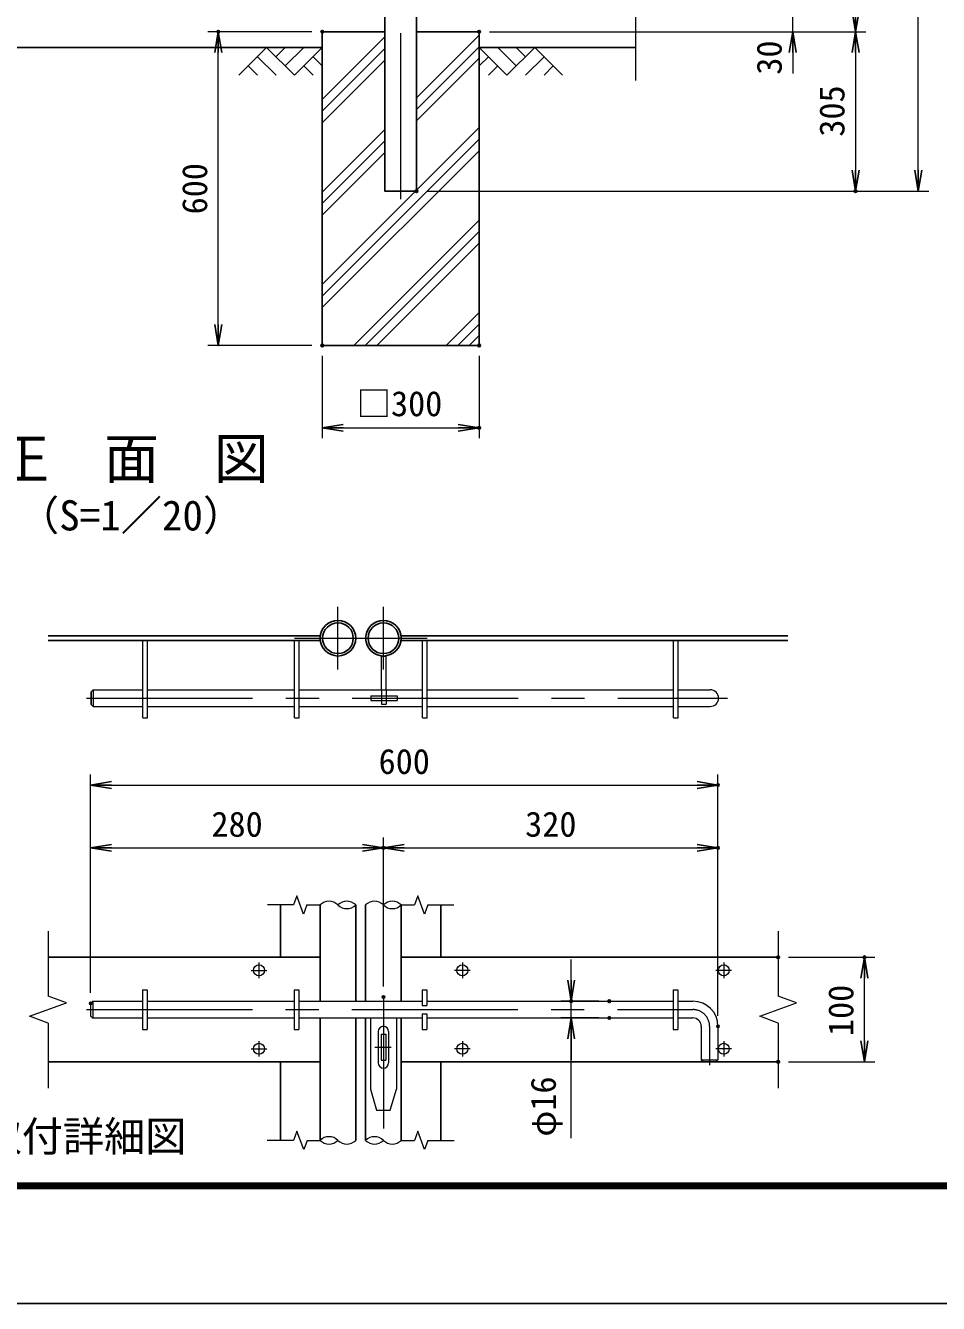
# Model space of a CAD drawing. Units: millimetres, scale not verified, with parts at other scales. Extents: x -4200 to 4200, y -2970 to 2970.
# Drawn here: x -2302 to -555, y -2970 to -527 of the extents above; entities that cross this region are included whole.
import ezdxf
from ezdxf.enums import TextEntityAlignment as Align

# ---------------------------------------------------------------- set-up
doc = ezdxf.new("R2010")
doc.units = ezdxf.units.MM
doc.header["$LTSCALE"] = 10
doc.header["$PDMODE"] = 32
doc.header["$PDSIZE"] = 5
doc.linetypes.add('DASHED', pattern=[7.5, 6, -1.5])
doc.linetypes.add('USER1', pattern=[50.8, 31.75, -6.35, 6.35, -6.35])
for name, color, linetype, lineweight in [('0-0_D-STR1', 1, 'Continuous', 25), ('0-1_D-DCR-HCH', 7, 'Continuous', 13), ('0-2_D-STR3', 3, 'Continuous', 13), ('0-3_D-BMK', 2, 'USER1', 13), ('0-4_D-STR4', 7, 'Continuous', 25), ('0-5_D-BGD', 7, 'Continuous', 25), ('0-7_D-STR-DIM', 7, 'Continuous', 13), ('0-A_D-TTL-TXT', 7, 'Continuous', 25), ('0-C_D-TTL', 7, 'Continuous', 25)]:
    doc.layers.add(name, color=color, linetype=linetype, lineweight=lineweight)
doc.layers.add('0-8_0', color=7, linetype='Continuous')
doc.layers.add('0-9_Defpoints', color=8, linetype='Continuous')
doc.styles.add('ＭＳ ゴシック', font='')
doc.styles.get('ＭＳ ゴシック').set_extended_font_data('MS Gothic')

# ---------------------------------------------------------------- blocks, each defined once
blk = doc.blocks.new('_Open')
at = {"layer": '0-8_0'}
blk.add_line((-10, 1.667), (0, 0), dxfattribs=at)
blk.add_lwpolyline([(-10, -1.667), (0, 0), (-10, 0)], dxfattribs=at)

msp = doc.modelspace()

# ---------------------------------------------------------------- linework, layer by layer
at = {"layer": '0-0_D-STR1'}
for p, q in [((-1737.85, -1693.69), (-2258.73, -1693.69)), ((-1737.85, -1702.69), (-2258.73, -1702.69)), ((-1583.45, -1693.69), (-843.72, -1693.69)), ((-1583.45, -1702.69), (-843.72, -1702.69)), ((-1814.15, -2208.19), (-1814.15, -2308.19)), ((-1738.15, -2208.19), (-1738.15, -2392.19)), ((-1670.15, -2208.19), (-1670.15, -2392.19)), ((-1651.15, -2208.19), (-1651.15, -2392.19)), ((-1583.15, -2208.19), (-1583.15, -2392.19)), ((-1507.15, -2208.19), (-1507.15, -2308.19)), ((-1738.15, -2308.19), (-2258.73, -2308.19)), ((-1583.15, -2308.19), (-862.15, -2308.19)), ((-1738.15, -2424.19), (-1738.15, -2658.19)), ((-1670.15, -2424.19), (-1670.15, -2658.19)), ((-1651.15, -2424.19), (-1651.15, -2658.19)), ((-1583.15, -2424.19), (-1583.15, -2658.19)), ((-1738.15, -2508.19), (-2258.73, -2508.19)), ((-1814.15, -2508.19), (-1814.15, -2658.19)), ((-1583.15, -2508.19), (-862.15, -2508.19)), ((-1507.15, -2508.19), (-1507.15, -2658.19))]:
    msp.add_line(p, q, dxfattribs=at)
msp.add_lwpolyline([(-1614.3, 1277.37), (-1614.3, -843.63), (-1553.8, -843.63), (-1553.8, -508.63)], dxfattribs=at)
for centre, radius in [((-1704.15, -1698.19), 34), ((-1704.15, -1698.19), 29.4), ((-1617.15, -1698.19), 34), ((-1617.15, -1698.19), 29.4)]:
    msp.add_circle(centre, radius, dxfattribs=at)
at = {"layer": '0-1_D-DCR-HCH'}
for p, q in [((-1734.05, -668.42), (-1614.3, -548.67)), ((-1553.8, -664.95), (-1434.05, -545.2)), ((-1840.47, -568.63), (-1893.68, -621.84)), ((-1840.47, -568.63), (-1787.26, -621.84)), ((-1822.73, -586.37), (-1805, -568.63)), ((-1805, -604.11), (-1769.52, -568.63)), ((-1787.26, -621.84), (-1734.05, -568.63)), ((-1734.05, -690.52), (-1614.3, -570.77)), ((-1553.8, -687.05), (-1434.05, -567.3)), ((-1380.83, -621.84), (-1434.05, -568.63)), ((-1363.1, -604.11), (-1398.57, -568.63)), ((-1327.62, -568.63), (-1380.83, -621.84)), ((-1345.27, -586.46), (-1363.1, -568.63)), ((-1327.62, -568.63), (-1274.41, -621.84)), ((-1875.94, -604.11), (-1858.13, -621.84)), ((-1858.21, -586.37), (-1822.57, -621.84)), ((-1769.52, -604.11), (-1751.7, -621.84)), ((-1751.78, -586.37), (-1734.05, -604.03)), ((-1734.05, -712.62), (-1614.3, -592.87)), ((-1553.8, -709.14), (-1434.05, -589.39)), ((-1416.31, -586.37), (-1434.05, -604.03)), ((-1398.57, -604.11), (-1416.39, -621.84)), ((-1309.88, -586.37), (-1345.52, -621.84)), ((-1292.15, -604.11), (-1309.97, -621.84)), ((-1734.05, -845.2), (-1614.3, -725.45)), ((-1553.8, -841.73), (-1434.05, -721.98)), ((-1734.05, -1044.07), (-1434.05, -744.07)), ((-1734.05, -867.3), (-1614.3, -747.55)), ((-1734.05, -1066.17), (-1434.05, -766.17)), ((-1734.05, -889.39), (-1614.3, -769.64)), ((-1734.05, -1021.98), (-1555.7, -843.63)), ((-1673.93, -1138.63), (-1434.05, -898.75)), ((-1651.83, -1138.63), (-1434.05, -920.85)), ((-1629.73, -1138.63), (-1434.05, -942.95)), ((-1497.15, -1138.63), (-1434.05, -1075.53)), ((-1475.05, -1138.63), (-1434.05, -1097.63)), ((-1452.96, -1138.63), (-1434.05, -1119.72))]:
    msp.add_line(p, q, dxfattribs=at)
at = {"layer": '0-2_D-STR3'}
for p, q in [((-2077.15, -1850.69), (-2077.15, -1702.69)), ((-2068.15, -1850.69), (-2068.15, -1702.69)), ((-1787.15, -1850.69), (-1787.15, -1702.69)), ((-1778.15, -1850.69), (-1778.15, -1702.69)), ((-1542.15, -1850.69), (-1542.15, -1702.69)), ((-1533.15, -1850.69), (-1533.15, -1702.69)), ((-1062.15, -1850.69), (-1062.15, -1702.69)), ((-1053.15, -1850.69), (-1053.15, -1702.69)), ((-1620.65, -1732.19), (-1611.65, -1732.19)), ((-1620.65, -1796.69), (-1620.65, -1732.19)), ((-1611.65, -1796.69), (-1611.65, -1732.19)), ((-2176.15, -1800.69), (-2172.15, -1796.69)), ((-2176.15, -1824.69), (-2176.15, -1800.69)), ((-2172.15, -1796.69), (-2077.15, -1796.69)), ((-2172.15, -1796.69), (-2172.15, -1828.69)), ((-2068.15, -1796.69), (-1787.15, -1796.69)), ((-1778.15, -1796.69), (-1542.15, -1796.69)), ((-1533.15, -1796.69), (-1062.15, -1796.69)), ((-1053.15, -1796.69), (-992.15, -1796.69)), ((-2172.15, -1828.69), (-2077.15, -1828.69)), ((-2068.15, -1828.69), (-1787.15, -1828.69)), ((-1778.15, -1828.69), (-1542.15, -1828.69)), ((-1533.15, -1828.69), (-1062.15, -1828.69)), ((-1053.15, -1828.69), (-992.15, -1828.69)), ((-2077.15, -1850.69), (-2068.15, -1850.69)), ((-1787.15, -1850.69), (-1778.15, -1850.69)), ((-1542.15, -1850.69), (-1533.15, -1850.69)), ((-1062.15, -1850.69), (-1053.15, -1850.69)), ((-2177.15, -2396.19), (-2173.15, -2392.19)), ((-2173.15, -2392.19), (-2078.15, -2392.19)), ((-2173.15, -2392.19), (-2173.15, -2424.19)), ((-2078.15, -2370.19), (-2069.15, -2370.19)), ((-2078.15, -2370.19), (-2078.15, -2446.19)), ((-2069.15, -2370.19), (-2069.15, -2446.19)), ((-2069.15, -2392.19), (-1788.15, -2392.19)), ((-1788.15, -2370.19), (-1788.15, -2446.19)), ((-1788.15, -2370.19), (-1779.15, -2370.19)), ((-1779.15, -2370.19), (-1779.15, -2446.19)), ((-1779.15, -2392.19), (-1543.15, -2392.19)), ((-1543.15, -2370.19), (-1543.15, -2400.19)), ((-1543.15, -2370.19), (-1534.15, -2370.19)), ((-1534.15, -2370.19), (-1534.15, -2400.19)), ((-1534.15, -2392.19), (-1063.15, -2392.19)), ((-1063.15, -2370.19), (-1063.15, -2446.19)), ((-1063.15, -2370.19), (-1054.15, -2370.19)), ((-1054.15, -2370.19), (-1054.15, -2446.19)), ((-1054.15, -2392.19), (-1025.15, -2392.19)), ((-2177.15, -2396.19), (-2177.15, -2420.19)), ((-1543.15, -2400.19), (-1534.15, -2400.19)), ((-1543.15, -2416.19), (-1543.15, -2446.19)), ((-2177.15, -2420.19), (-2173.15, -2424.19)), ((-2173.15, -2424.19), (-2078.15, -2424.19)), ((-2069.15, -2424.19), (-1788.15, -2424.19)), ((-1779.15, -2424.19), (-1543.15, -2424.19)), ((-1642.15, -2424.19), (-1642.15, -2560.19)), ((-1592.15, -2424.19), (-1592.15, -2560.19)), ((-1534.15, -2424.19), (-1063.15, -2424.19)), ((-1054.15, -2424.19), (-1025.15, -2424.19)), ((-977.15, -2440.19), (-977.15, -2504.19)), ((-2078.15, -2446.19), (-2069.15, -2446.19)), ((-1788.15, -2446.19), (-1779.15, -2446.19)), ((-1627.15, -2450.19), (-1627.15, -2510.19)), ((-1621.65, -2455.19), (-1612.65, -2455.19)), ((-1621.65, -2455.19), (-1621.65, -2505.19)), ((-1612.65, -2455.19), (-1612.65, -2505.19)), ((-1607.15, -2450.19), (-1607.15, -2510.19)), ((-1543.15, -2446.19), (-1534.15, -2446.19)), ((-1063.15, -2446.19), (-1054.15, -2446.19)), ((-1621.65, -2505.19), (-1612.65, -2505.19)), ((-1009.15, -2504.19), (-977.15, -2504.19)), ((-1005.15, -2508.19), (-981.15, -2508.19)), ((-981.15, -2508.19), (-977.15, -2504.19)), ((-1642.15, -2560.19), (-1630.15, -2600.19)), ((-1604.15, -2600.19), (-1592.15, -2560.19)), ((-1630.15, -2600.19), (-1604.15, -2600.19))]:
    msp.add_line(p, q, dxfattribs=at)
at = {"layer": '0-2_D-STR3', "color": 4, "linetype": 'DASHED', "lineweight": 9}
for p, q in [((-1620.65, -1796.69), (-1620.65, -1824.19)), ((-1611.65, -1796.69), (-1611.65, -1824.19)), ((-1641.15, -1808.19), (-1591.15, -1808.19)), ((-1641.15, -1808.19), (-1641.15, -1817.19)), ((-1641.15, -1817.19), (-1591.15, -1817.19)), ((-1620.65, -1824.19), (-1611.65, -1824.19)), ((-1591.15, -1808.19), (-1591.15, -1817.19))]:
    msp.add_line(p, q, dxfattribs=at)
at = {"layer": '0-2_D-STR3'}
for points in [[(-2176.15, -1800.69), (-2176.15, -1824.69), (-2172.15, -1828.69)], [(-1543.15, -2416.19), (-1534.15, -2416.19), (-1534.15, -2446.19)], [(-1009.15, -2440.19), (-1009.15, -2504.19), (-1005.15, -2508.19)]]:
    msp.add_lwpolyline(points, dxfattribs=at)
for centre in [(-1855.15, -2333.19), (-1466.15, -2333.19), (-966.15, -2333.19), (-1855.15, -2483.19), (-1466.15, -2483.19), (-966.15, -2483.19)]:
    msp.add_circle(centre, 10.5, dxfattribs=at)
for centre, radius, start, end in [((-992.15, -1812.69), 16, 270, 90), ((-1025.15, -2440.19), 48, 0, 90), ((-1617.15, -2450.19), 10, 0, 180), ((-1025.15, -2440.19), 16, 0, 90), ((-1617.15, -2510.19), 10, 180, 0)]:
    msp.add_arc(centre, radius, start, end, dxfattribs=at)
at = {"layer": '0-3_D-BMK'}
for p, q in [((-1584.05, -858.63), (-1584.05, 1301.37)), ((-1704.15, -1758.19), (-1704.15, -1638.19)), ((-1617.15, -1758.19), (-1617.15, -1638.19)), ((-1787.15, -1698.19), (-1533.15, -1698.19)), ((-2184.83, -1812.69), (-958.94, -1812.69)), ((-1855.15, -2318.31), (-1855.15, -2348.07)), ((-1466.15, -2318.31), (-1466.15, -2348.07)), ((-966.15, -2318.31), (-966.15, -2348.07)), ((-1870.03, -2333.19), (-1840.27, -2333.19)), ((-1451.27, -2333.19), (-1481.03, -2333.19)), ((-951.27, -2333.19), (-981.03, -2333.19)), ((-1617.15, -2384.15), (-1617.15, -2635.22)), ((-2185.36, -2408.19), (-1025.15, -2408.19)), ((-993.15, -2440.19), (-993.15, -2514.72)), ((-1870.03, -2483.19), (-1840.27, -2483.19)), ((-1855.15, -2468.31), (-1855.15, -2498.07)), ((-1633.34, -2480.19), (-1602.25, -2480.19)), ((-1451.27, -2483.19), (-1481.03, -2483.19)), ((-1466.15, -2468.31), (-1466.15, -2498.07)), ((-951.27, -2483.19), (-981.03, -2483.19)), ((-966.15, -2468.31), (-966.15, -2498.07))]:
    msp.add_line(p, q, dxfattribs=at)
msp.add_arc((-1025.15, -2440.19), 32, 0, 90, dxfattribs=at)
at = {"layer": '0-4_D-STR4'}
for p, q in [((-1614.3, -538.63), (-1734.05, -538.63)), ((-1434.05, -538.63), (-1553.8, -538.63))]:
    msp.add_line(p, q, dxfattribs=at)
msp.add_lwpolyline([(-1734.05, -538.63), (-1734.05, -1138.63), (-1434.05, -1138.63), (-1434.05, -538.63)], dxfattribs=at)
at = {"layer": '0-5_D-BGD'}
for p, q in [((-1734.05, -568.63), (-2469.05, -568.63)), ((-1134.05, -568.63), (-1434.05, -568.63))]:
    msp.add_line(p, q, dxfattribs=at)
at = {"layer": '0-7_D-STR-DIM'}
for p, q in [((-594.05, -803.63), (-594.05, 1246.37)), ((-1134.05, -631.63), (-1134.05, 360.72)), ((-834.05, -538.63), (-834.05, -508.63)), ((-1754.05, -538.63), (-1953.06, -538.63)), ((-1414.05, -538.63), (-814.05, -538.63)), ((-1414.05, -538.63), (-694.05, -538.63)), ((-1414.05, -538.63), (-694.05, -538.63)), ((-1933.06, -1098.63), (-1933.06, -578.63)), ((-834.05, -578.63), (-834.05, -618.63)), ((-714.05, -578.63), (-714.05, -803.63)), ((-1533.8, -843.63), (-574.05, -843.63)), ((-1533.8, -843.63), (-694.05, -843.63)), ((-1754.05, -1138.63), (-1953.06, -1138.63)), ((-1734.05, -1158.63), (-1734.05, -1315.95)), ((-1434.05, -1158.63), (-1434.05, -1315.95)), ((-1694.05, -1295.95), (-1474.05, -1295.95)), ((-2177.15, -2376.19), (-2177.15, -1958.93)), ((-977.15, -2420.19), (-977.15, -1958.93)), ((-2137.15, -1978.93), (-1017.15, -1978.93)), ((-2177.15, -2376.19), (-2177.15, -2078.93)), ((-2137.15, -2098.93), (-1657.15, -2098.93)), ((-1617.15, -2364.15), (-1617.15, -2078.93)), ((-1617.15, -2364.15), (-1617.15, -2078.93)), ((-1577.15, -2098.93), (-1017.15, -2098.93)), ((-977.15, -2420.19), (-977.15, -2078.93)), ((-1782.56, -2190.57), (-1788.98, -2208.19)), ((-1769.74, -2225.81), (-1782.56, -2190.57)), ((-1551.56, -2190.57), (-1557.98, -2208.19)), ((-1538.74, -2225.81), (-1551.56, -2190.57)), ((-1788.98, -2208.19), (-1839.15, -2208.19)), ((-1763.33, -2208.19), (-1769.74, -2225.81)), ((-1763.33, -2208.19), (-1738.15, -2208.19)), ((-1583.15, -2208.19), (-1557.98, -2208.19)), ((-1532.33, -2208.19), (-1538.74, -2225.81)), ((-1532.33, -2208.19), (-1482.15, -2208.19)), ((-2258.73, -2258.19), (-2258.73, -2382.54)), ((-862.15, -2258.19), (-862.15, -2382.54)), ((-1258.03, -2352.19), (-1258.03, -2312.19)), ((-842.15, -2308.19), (-677.06, -2308.19)), ((-697.06, -2468.19), (-697.06, -2348.19)), ((-2223.49, -2395.37), (-2258.73, -2382.54)), ((-1205.08, -2392.19), (-1278.03, -2392.19)), ((-1258.03, -2424.19), (-1258.03, -2392.19)), ((-1258.03, -2424.19), (-1258.03, -2392.19)), ((-826.91, -2395.37), (-862.15, -2382.54)), ((-2293.97, -2421.02), (-2223.49, -2395.37)), ((-897.39, -2421.02), (-826.91, -2395.37)), ((-2258.73, -2433.85), (-2293.97, -2421.02)), ((-2258.73, -2433.85), (-2258.73, -2558.19)), ((-1205.08, -2424.19), (-1278.03, -2424.19)), ((-1258.03, -2653.95), (-1258.03, -2424.19)), ((-862.15, -2433.85), (-897.39, -2421.02)), ((-862.15, -2433.85), (-862.15, -2558.19)), ((-1258.03, -2464.19), (-1258.03, -2504.19)), ((-842.15, -2508.19), (-677.06, -2508.19)), ((-1789.06, -2658.19), (-1839.24, -2658.19)), ((-1782.48, -2640.57), (-1788.89, -2658.19)), ((-1769.65, -2675.81), (-1782.48, -2640.57)), ((-1763.24, -2658.19), (-1769.65, -2675.81)), ((-1763.24, -2658.19), (-1738.15, -2658.19)), ((-1583.06, -2658.19), (-1557.89, -2658.19)), ((-1551.48, -2640.57), (-1557.89, -2658.19)), ((-1538.65, -2675.81), (-1551.48, -2640.57)), ((-1532.24, -2658.19), (-1538.65, -2675.81)), ((-1532.24, -2658.19), (-1482.06, -2658.19))]:
    msp.add_line(p, q, dxfattribs=at)
for centre, start, end in [((-1721.15, -2225.3), 45.18146, 134.81854), ((-1687.15, -2225.3), 45.18146, 134.81854), ((-1687.15, -2191.09), 225.18146, 314.81854), ((-1634.15, -2225.3), 45.18146, 134.81854), ((-1600.15, -2225.3), 45.18146, 134.81854), ((-1600.15, -2191.09), 225.18146, 314.81854), ((-1721.15, -2675.3), 45.18146, 134.81854), ((-1721.15, -2641.09), 225.18146, 314.81854), ((-1687.15, -2641.09), 225.18146, 314.81854), ((-1634.15, -2675.3), 45.18146, 134.81854), ((-1634.15, -2641.09), 225.18146, 314.81854), ((-1600.15, -2641.09), 225.18146, 314.81854)]:
    msp.add_arc(centre, 24.12, start, end, dxfattribs=at)
at = {"layer": '0-9_Defpoints'}
for p in [(-1933.06, -538.63), (-1734.05, -538.63), (-1434.05, -538.63), (-1553.8, -843.63), (-714.05, -843.63), (-1734.05, -1138.63), (-1434.05, -1138.63), (-1434.05, -1295.95), (-977.15, -1978.93), (-1617.15, -2098.93), (-977.15, -2098.93), (-862.15, -2308.19), (-697.06, -2308.19), (-2177.15, -2396.19), (-1617.15, -2384.15), (-1258.03, -2392.19), (-1185.08, -2392.19), (-1185.08, -2424.19), (-977.15, -2440.19), (-862.15, -2508.19)]:
    msp.add_point(p, dxfattribs=at)
at = {"layer": '0-C_D-TTL', "color": 2}
msp.add_lwpolyline([(-4200, 2970), (4200, 2970), (4200, -2970), (-4200, -2970)], close=True, dxfattribs=at)
at = {"layer": '0-C_D-TTL'}
for points in [[(-3930, 2750), (3930, 2750), (3930, -2750), (-3930, -2750)], [(-3927.5, 2747.5), (3927.5, 2747.5), (3927.5, -2747.5), (-3927.5, -2747.5)], [(-3925, 2745), (3925, 2745), (3925, -2745), (-3925, -2745)], [(-3922.5, 2742.5), (3922.5, 2742.5), (3922.5, -2742.5), (-3922.5, -2742.5)], [(-3920, 2740), (3920, 2740), (3920, -2740), (-3920, -2740)]]:
    msp.add_lwpolyline(points, close=True, dxfattribs=at)

# ---------------------------------------------------------------- block references
at = {"layer": '0-7_D-STR-DIM', "xscale": 4, "yscale": 4}
for p, rotation in [((-714.05, -538.63), 270), ((-1933.06, -538.63), 90), ((-834.05, -538.63), 90), ((-714.05, -538.63), 90), ((-714.05, -843.63), 270), ((-594.05, -843.63), 270), ((-1933.06, -1138.63), 270), ((-1734.05, -1295.95), 180), ((-2177.15, -1978.93), 180), ((-2177.15, -2098.93), 180), ((-1617.15, -2098.93), 180), ((-697.06, -2308.19), 90), ((-1258.03, -2392.19), 270), ((-1258.03, -2424.19), 90), ((-697.06, -2508.19), 270)]:
    msp.add_blockref('_Open', p, dxfattribs=dict(at, rotation=rotation))
for p in [(-1434.05, -1295.95), (-977.15, -1978.93), (-1617.15, -2098.93), (-977.15, -2098.93)]:
    msp.add_blockref('_Open', p, dxfattribs=at)

# ---------------------------------------------------------------- texts
at = {"layer": '0-7_D-STR-DIM', "style": 'ＭＳ ゴシック'}
for s, p in [('30', (-840.79, -620.83)), ('305', (-720.79, -739.36)), ('600', (-1939.81, -887.88)), ('100', (-703.81, -2458.84)), ('φ16', (-1272.89, -2651.15))]:
    msp.add_text(s, height=48.09, rotation=90, dxfattribs=at).set_placement(p, align=Align.BOTTOM_LEFT)
for s, p in [('□300', (-1668.2, -1288.19)), ('600', (-1626.4, -1972.18)), ('280', (-1946.15, -2092.18)), ('320', (-1346.03, -2092.18))]:
    msp.add_text(s, height=48.09, dxfattribs=at).set_placement(p, align=Align.BOTTOM_LEFT)
at = {"layer": '0-A_D-TTL-TXT', "style": 'ＭＳ ゴシック'}
for s, height, p in [('正\u3000面\u3000図', 76.98, (-2361.45, -1416.31)), ('（S=1／20）', 57.7, (-2315.96, -1509.5)), ('カンヌキ取付詳細図', 57.7, (-2702.41, -2696.76))]:
    msp.add_text(s, height=height, dxfattribs=at).set_placement(p, align=Align.BOTTOM_LEFT)

doc.saveas('drawing.dxf')
